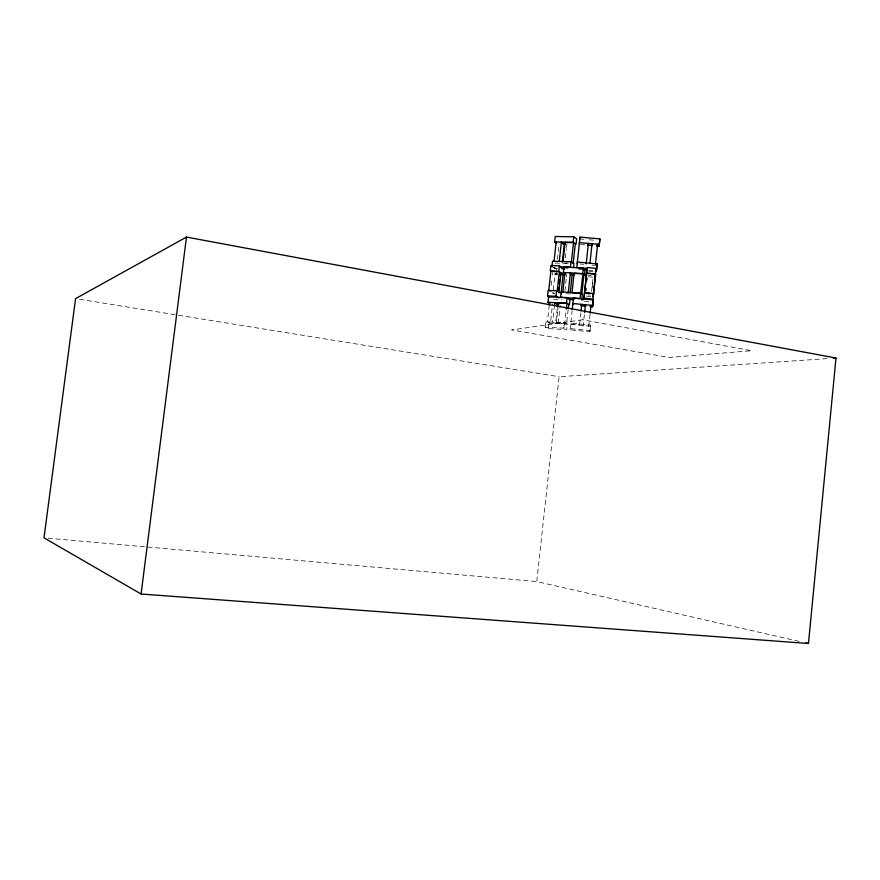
<?xml version="1.0" encoding="UTF-8"?>
<svg xmlns="http://www.w3.org/2000/svg" width="880" height="880" viewBox="0 0 880 880"><rect width="100%" height="100%" fill="white"/><g stroke="black" fill="none" stroke-linecap="round" stroke-linejoin="round"><path stroke-width="0.66" stroke-dasharray="4.4 3.3" d="M590.018 330.55L589.842 331.76L570.064 329.802L570.108 328.592L590.018 330.55L590.612 325.028L570.713 323.081L570.669 324.324L590.436 326.271L590.612 325.028M570.68 323.906L579.59 324.775L579.656 324.005M583.33 324.313L583.198 325.556L584.463 313.863M579.59 324.775L580.998 311.784M586.289 290.686L586.564 288.09M587.411 280.313L587.697 277.717M591.58 291.39L593.109 277.211M592.273 287.353L592.834 282.161M590.062 314.413L588.764 326.106L588.929 324.863M589.842 331.76L590.436 326.271M545.237 327.206L545.842 321.739L564.41 322.641L567.358 324.115L566.753 329.582L548.273 328.636L545.237 327.206L563.816 328.141L566.753 329.582M551.133 285.34L551.705 280.181M552.266 275.033L552.552 272.448M549.252 304.986L547.393 321.816L550.429 323.279L552.541 303.985M548.273 328.636L548.878 323.202L545.842 321.739M557.535 268.521L554.895 268.444L555.489 263.043L568.678 263.395M553.311 289.905L555.148 273.185L557.766 273.284M557.458 259.248L559.141 243.892M556.534 272.173L556.237 274.857L553.256 272.91M554.455 305.206L552.596 322.069L555.599 323.532L557.293 308.066M568.15 309.573L566.588 323.829L558.239 323.422L556.369 322.509L557.942 308.242M558.239 323.422L560.219 305.327M565.422 257.829L566.401 248.842M566.544 247.555L566.962 243.694M564.938 291.027L566.346 278.146M566.489 276.859L566.775 274.274M563.816 328.141L564.41 322.641M566.588 323.829L564.751 322.916L566.313 308.605M799.095 641.366L536.756 581.57L559.119 376.717L827.772 358.589M570.064 329.802L572.099 310.915M564.861 262.966L568.436 263.065M565.444 268.752L568.084 268.829M553.542 299.431L561.902 299.827M556.369 322.509L564.751 322.916M548.878 323.202L567.358 324.115M578.6 269.467L582.461 269.676M566.016 293.678L570.757 293.975M48.103 538.208L536.756 581.57M581.273 239.063L583.902 239.294M589.16 239.767L595.727 240.361M580.679 244.486L584.628 244.849M579.898 263.945L583.836 264.308M591.987 265.067L595.672 265.408M588.511 270.248L593.769 270.732M589.039 271.326L592.834 271.7M587.972 275.121L591.316 275.451M588.456 276.749L593.505 277.255M588.093 294.8L590.326 295.02M586.366 296.076L591.019 296.538M584.507 301.389L592.097 302.148M79.629 299.277L177.155 315.018M178.508 315.238L559.119 376.717M551.903 266.651L554.895 268.444M553.025 292.479L554.807 293.557M552.134 292.82L554.136 294.03M555.148 273.185L557.799 274.923M553.85 267.487L556.831 269.478M582.582 319.77L511.632 329.912L669.086 357.467L751.619 350.713L582.582 319.77"/><path stroke-width="1.32" d="M572.781 304.887L572.836 303.512L592.724 305.426L593.318 299.915L573.441 298.012L572.231 309.617M573.375 299.431L573.441 298.012M577.269 263.703L577.357 262.042L597.212 263.879L596.398 270.974L597.212 263.879M579.37 244.365L579.469 242.583L599.324 244.376L599.907 238.898L580.074 237.116L576.763 267.52L587.356 268.51M579.964 238.942L580.074 237.116M581.702 305.283L581.779 304.425L581.064 310.948M586.278 262.922L586.179 263.956L588.39 243.452L588.291 244.574M808.467 643.5L836 358.028L186.483 237.083L75.57 298.617L44 537.845L141.086 594.011L808.467 643.5L805.794 642.895M585.299 306.097L585.453 304.722L584.606 312.587M591.866 245.498L592.053 243.727L589.908 263.571M583.396 299.904L584.65 292.655L593.626 293.557L593.032 299.079L584.045 298.177L586.718 273.328L595.683 274.197L593.571 293.81M584.364 293.81L586.487 274.307M587.367 267.542L585.926 276.507L587.367 267.542L596.343 268.411L594.77 277.376M590.161 313.126L591.052 305.261L590.865 306.636M595.463 264.077L597.641 244.233L597.41 246.004M593.307 294.701L595.408 275.176M589.897 306.537L592.537 306.79L593.318 299.915M596.453 245.916L599.082 246.158L599.907 238.898M549.527 297.055L547.525 295.878L548.13 290.4L556.589 290.774L561.506 293.799M547.976 302.335L548.57 296.89L567.149 297.616L570.064 299.233L569.47 304.689L566.544 303.105L547.976 302.335L549.989 303.391M551.903 266.651L552.497 261.217L571.065 261.701L573.958 263.538L573.518 267.619M554.62 241.923L555.225 236.5L573.782 236.819L576.653 238.799L576.059 244.233L573.188 242.275L554.62 241.923L556.6 243.21M549.252 304.986L549.527 302.401M554.059 261.261L556.182 241.945M554.455 305.206L554.73 302.621L557.722 304.194L557.436 306.779M559.262 261.393L561.385 242.044L564.322 243.991L562.353 261.943M558.943 298.045L555.995 296.263L556.589 290.774M558.734 271.282L559.328 265.815L550.869 265.507L550.264 270.974L558.734 271.282L564.597 275.187L562.21 275.088M557.183 291.126L559.317 271.667L550.858 271.348L548.724 290.752L551.144 290.862M558.415 291.423L558.844 287.562M559.273 283.69L559.691 279.829M560.12 275.957L560.395 273.383L563.024 275.121L560.615 297.374L580.019 298.584L580.624 293.084L561.209 291.907M558.855 292.16L560.978 272.767M558.074 306.944L558.503 303.05L566.885 303.402L566.313 308.605M563.024 261.822L565.136 242.484L573.518 242.649L571.395 262.053L573.21 263.197L575.311 243.859M563.343 272.47L563.937 267.014L583.341 268.07L585.024 269.819L584.441 275.275L582.736 273.559L563.343 272.47L565.147 274.186M562.837 292.006L564.971 272.558M566.544 303.105L567.149 297.616M571.065 261.701L570.471 267.179L559.856 266.871M573.188 242.275L573.782 236.819M568.282 292.336L570.416 272.866L572.176 274.582L570.207 292.644M568.293 308.275L568.711 304.392M582.736 273.559L583.341 268.07M580.723 293.381L582.835 273.867L574.09 273.383L571.967 292.842L580.723 293.381L581.79 294.371L583.891 274.945L582.835 273.867M581.735 300.146L582.329 294.679L580.624 293.084M141.086 594.011L186.483 237.083M599.082 246.158L599.324 244.376M592.537 306.79L592.724 305.426M595.353 271.942L596.013 269.588M592.68 296.703L593.626 293.557M833.261 358.215L836 358.028M562.87 243.969L565.51 244.013M561.495 268.631L564.124 268.708M556.27 304.139L558.91 304.249M547.525 295.878L555.995 296.263M570.295 274.472L574.156 274.692M568.876 299.343L574.024 299.662M587.257 245.08L592.515 245.564M583.253 269.753L587.191 270.116M580.679 305.646L585.948 306.163M586.773 273.042L595.749 273.922M584.595 292.908L589.721 293.425M559.328 265.815L564.212 269.126"/></g></svg>
